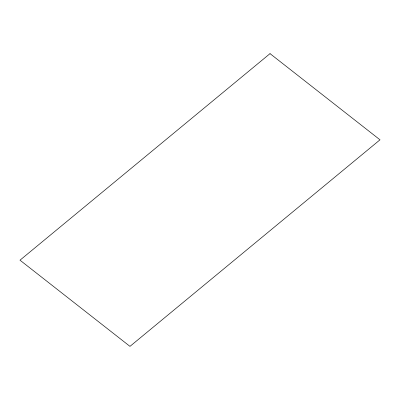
<?xml version="1.0" encoding="UTF-8"?>
<svg xmlns="http://www.w3.org/2000/svg" width="400" height="400" viewBox="0 0 400 400"><rect width="100%" height="100%" fill="white"/><g stroke="black" fill="none" stroke-linecap="round" stroke-linejoin="round"><path stroke-width="0.6" d="M270.025 53.635L20 260.185L129.975 346.365L380 139.815L270.025 53.635"/></g></svg>
